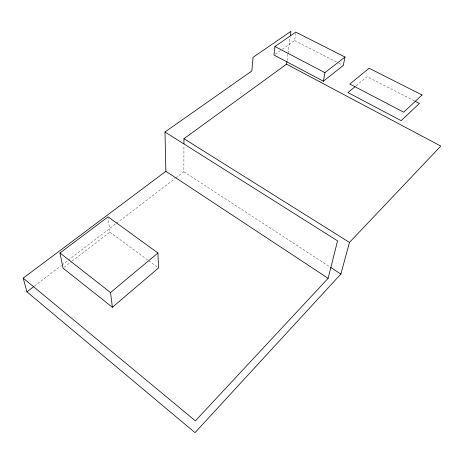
<?xml version="1.0" encoding="UTF-8"?>
<svg xmlns="http://www.w3.org/2000/svg" width="464" height="464" viewBox="0 0 464 464"><rect width="100%" height="100%" fill="white"/><g stroke="black" fill="none" stroke-linecap="round" stroke-linejoin="round"><path stroke-width="0.35" stroke-dasharray="2.32 1.74" d="M175.804 177.927L183.848 171.773L183.935 145.882M287.042 60.604L287.889 54.184M287.987 53.47L290.151 37.062M282.228 49.236L294.605 40.548L295.574 33.524M356.184 85.753L367.094 76.664L414.3 100.804M64.177 267.241L71.601 261.534M72.169 261.093L109.852 232.11L108.263 218.225M34.411 286.114L61.422 265.449M61.996 265.008L67.744 260.606M68.318 260.171L116.029 223.665M116.603 223.225L175.23 178.367M275.152 54.201L281.636 49.654M294.605 40.548L338.169 62.855M338.813 63.185L343.296 65.482M183.848 171.773L329.956 266.933M109.852 232.11L148.086 260.269M148.666 260.693L157.934 267.519"/><path stroke-width="0.7" d="M183.941 143.724L183.959 138.69L286.572 64.171L286.949 61.318M274.955 46.516L273.975 55.03L323.373 81.183L343.296 65.482L345.013 57.037L295.765 32.12L274.955 46.516L324.922 72.662L345.013 57.037M290.342 35.635L290.905 31.349L253.054 57.321L251.836 70.98L164.981 132.002L165.88 171.303L23.2 278.127L26.935 291.833L195.031 432.651L340.872 274.038L349.473 242.428L440.8 146.09L286.572 64.171M323.373 81.183L324.922 72.662M23.2 278.127L195.402 420.854L328.112 278.33L337.566 240.845L164.981 132.002M112.392 307.296L158.514 267.948L157.928 252.984L108.1 216.839L59.995 252.973L63.034 268.122L112.392 307.296L110.542 292.569L59.995 252.973M355.093 86.664L348 92.568L401.198 120.675L419.404 103.414L414.938 101.129M110.542 292.569L157.928 252.984M26.935 291.833L33.831 286.555M183.959 138.69L349.473 242.428M330.565 267.328L340.872 274.038M165.88 171.303L328.112 278.33M422.06 94.975L403.721 112.184L349.844 84.054L369.095 68.214L422.06 94.975"/></g></svg>
